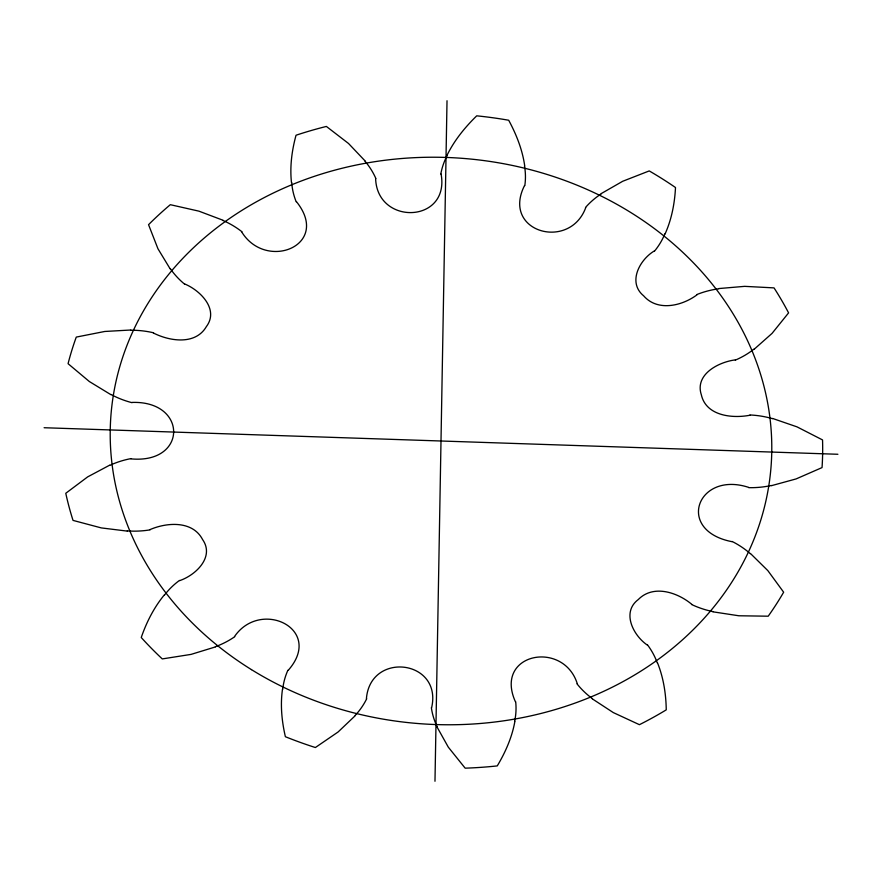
<?xml version="1.0" encoding="UTF-8"?>
<svg xmlns="http://www.w3.org/2000/svg" width="882" height="882" viewBox="0 0 882 882"><rect width="100%" height="100%" fill="white"/><g stroke="black" fill="none" stroke-linecap="round" stroke-linejoin="round"><path stroke-width="1.32" d="M434.98 781.265L447.02 100.735M431.651 707.629C442.521 659.747 370.286 650.938 366.416 698.632M282.483 689.239C280.211 705.049 281.788 721.211 285.382 736.713A381.983 327.079 4.4 0 0 315.381 747.528L338.093 731.983L355.391 715.534M514.901 721.267C512.1 737.143 505.496 752.137 497.261 765.907A381.983 327.079 4.4 0 1 465.167 768.167L448.31 747.164L436.91 726.768M524.525 185.562C501.086 231.966 569.607 251.392 585.736 207.634M665.083 233.939C671.632 219.364 674.686 203.422 675.502 187.524A381.983 327.079 4.4 0 0 649.229 170.921L622.703 181.273L601.226 193.588M447.031 155.298C454.285 140.392 464.913 127.372 476.721 115.829A381.983 327.079 4.4 0 1 508.693 120.239C516.4 134.505 522.475 149.874 524.735 166.003M288.138 670.408C324.488 629.296 260.796 598.272 234.524 636.528M164.372 594.843C154.03 607.422 146.533 622.152 141.241 637.51A381.983 327.079 4.4 0 0 162.277 658.92L191.063 654.389L215.484 646.903M654.301 250.962C639.604 259.727 627.345 282.494 643.651 295.823C657.586 311.897 682.216 305.955 697.21 294.665M754.099 349.316L772.048 333.396L788.585 312.878A381.983 327.079 4.4 0 0 774.032 287.885L744.64 286.352L718.709 288.568M179.641 580.632C195.628 575.24 214.855 557.016 202.573 539.519C192.651 520.435 166.896 522.265 149.94 529.63M109.622 465.2L87.66 476.886L65.775 493.281A381.983 327.079 4.4 0 0 73.03 520.402L101.298 527.91L127.24 531.107M735.213 359.889C718.411 362.094 694.553 374.42 701.355 394.871C706.107 415.962 732.292 418.663 749.998 415.224M771.386 485.695L796.104 478.926L822.046 467.592A381.983 327.079 4.4 0 0 822.542 439.931L797.019 426.866L772.577 418.454M131.021 458.872C187.623 464.119 187.745 400.56 132.024 402.424M130.801 330.011L104.771 331.467L76.271 337.089A381.983 327.079 4.4 0 0 68.068 363.682L89.347 381.531L110.878 394.662M44.1 427.726L837.9 454.274M748.719 487.404C697.419 470.492 675.039 530.611 731.994 541.68M712.987 611.832L738.807 615.768L768.211 616.198A381.983 327.079 4.4 0 0 783.646 592.208L767.847 570.621L750.483 553.521M153.413 333.01C169.752 341.301 195.484 345.292 206.344 326.649C219.254 309.505 200.457 290.553 184.9 284.059M223.036 220.257L198.913 211.151L170.314 204.69A381.983 327.079 4.4 0 0 148.551 224.678L157.955 248.768L170.138 268.845M691.731 604.291C677.42 592.296 653.198 584.237 638.27 599.562C621.303 612.284 633.309 635.503 647.322 645.084M592.274 698.831L613.288 712.579L639.417 724.684A381.983 327.079 4.4 0 0 666.252 709.856C665.998 693.836 663.485 677.707 657.498 662.801M241.69 231.9C266.099 271.7 331.445 245.35 296.44 201.647M365.203 161.064L348.511 143.479L326.373 126.435A381.983 327.079 4.4 0 0 296.032 135.233C291.865 150.546 289.748 166.61 291.457 182.453M577.302 683.771C563.4 639.516 493.578 653.187 515.397 701.719M375.622 178.682C377.253 225.792 450.018 223.411 441.099 174.063M130.812 330.232A83.636 71.618 4.4 0 1 153.49 332.768M184.691 284.236A83.636 71.618 4.4 0 1 170.358 268.734M222.925 220.445A83.636 71.618 4.4 0 1 241.889 231.712M296.165 201.724A83.636 71.618 4.4 0 1 291.71 182.442M365.005 161.185A83.636 71.618 4.4 0 1 375.897 178.594M440.813 174.019A83.636 71.618 4.4 0 1 447.262 155.386M524.492 166.036A83.636 71.618 4.4 0 1 524.823 185.595M585.505 207.479A83.636 71.618 4.4 0 1 601.381 193.764M664.852 233.862A83.636 71.618 4.4 0 1 654.543 251.105M697.089 294.445A83.636 71.618 4.4 0 1 718.753 288.778M753.934 349.151A83.636 71.618 4.4 0 1 735.345 360.121M750.009 414.97A83.636 71.618 4.4 0 1 772.5 418.663M771.32 485.486A83.636 71.618 4.4 0 1 748.719 487.658M732.137 541.471A83.636 71.618 4.4 0 1 750.306 553.664M713.042 611.623A83.636 71.618 4.4 0 1 691.598 604.512M647.575 644.951A83.636 71.618 4.4 0 1 657.255 662.856M592.439 698.665A83.636 71.618 4.4 0 1 577.06 683.903M515.683 701.708A83.636 71.618 4.4 0 1 514.658 721.222M437.141 726.691A83.636 71.618 4.4 0 1 431.364 707.651M366.692 698.742A83.636 71.618 4.4 0 1 355.192 715.401M282.736 689.261A83.636 71.618 4.4 0 1 287.863 670.309M234.711 636.727A83.636 71.618 4.4 0 1 215.373 646.704M164.581 594.964A83.636 71.618 4.4 0 1 179.454 580.433M149.995 529.873A83.636 71.618 4.4 0 1 127.251 530.898M109.754 465.387A83.636 71.618 4.4 0 1 130.955 458.618M131.947 402.666A83.636 71.618 4.4 0 1 111.011 394.486M251.458 669.625A331.048 283.464 4.4 0 0 770.548 472.267A331.048 283.464 4.4 0 0 300.994 181.108A331.048 283.464 4.4 0 0 251.458 669.625"/></g></svg>
